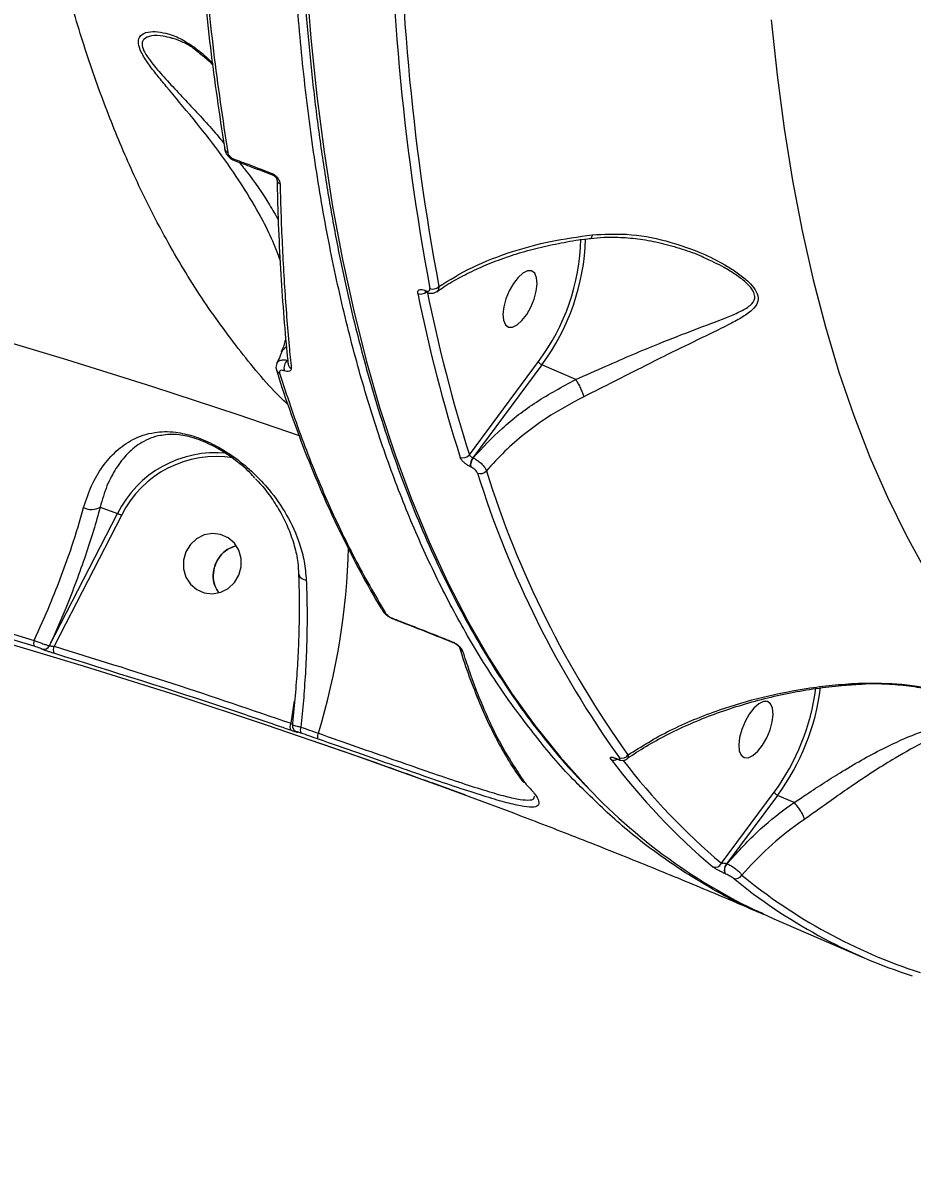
# Model space of a CAD drawing. Header units: millimetres. Extents: x -10881 to 8954, y -8695 to 5624.
# Drawn here: x -5997.3 to -5865.4, y 2755 to 2924.1 of the extents above; entities that cross this region are included whole.
import ezdxf

# ---------------------------------------------------------------- set-up
doc = ezdxf.new("R2010")
doc.units = ezdxf.units.MM
for name, color, linetype in [('DIKOM_ОБЪЕКТ', 7, 'Continuous'), ('DIKOM_РАЗМЕР_ЗОНА', 7, 'Continuous'), ('DIKOM_РАЗМЕР_ОБЪЕКТА', 7, 'Continuous')]:
    doc.layers.add(name, color=color, linetype=linetype)
doc.styles.add('style1', font='arial.ttf', dxfattribs={"width": 0.8})
doc.dimstyles.new('1-50', dxfattribs={"dimtxt": 300, "dimasz": 200, "dimexe": 100, "dimexo": 0, "dimgap": 100, "dimtad": 1, "dimtxsty": 'style1', "dimcen": 200, "dimclrd": 7, "dimclre": 7, "dimclrt": 7, "dimadec": 1, "dimazin": 2, "dimtfac": 1, "dimtmove": 0, "dimatfit": 2, "dimfxl": 0, "dimlwd": 25, "dimlwe": 18, "dimarcsym": 0})

# ---------------------------------------------------------------- blocks, each defined once
blk = doc.blocks.new('*D9')
at = {"layer": 'Defpoints', "color": 0, "transparency": 16777216}
for p in [(-9533.99, 4149), (-6877.05, 4149), (-2715.65, -5051.15)]:
    blk.add_point(p, dxfattribs=at)
at = {"layer": 'DIKOM_РАЗМЕР_ОБЪЕКТА', "color": 7, "lineweight": 18, "transparency": 16777216}
for p, q in [((-6877.05, 4149), (-9633.99, 4149)), ((-2715.65, -5051.15), (-9633.99, -5051.15))]:
    blk.add_line(p, q, dxfattribs=at)
at = {"layer": 'DIKOM_РАЗМЕР_ОБЪЕКТА', "color": 7, "lineweight": 25, "transparency": 16777216}
blk.add_line((-9533.99, -4851.15), (-9533.99, 3949), dxfattribs=at)
at = {"layer": 'DIKOM_РАЗМЕР_ОБЪЕКТА', "color": 7, "transparency": 16777216}
for points in [[(-9567.32, 3949), (-9500.66, 3949), (-9533.99, 4149)], [(-9567.32, -4851.15), (-9500.66, -4851.15), (-9533.99, -5051.15)]]:
    blk.add_solid(points, dxfattribs=at)
at = {"layer": 'DIKOM_РАЗМЕР_ОБЪЕКТА', "color": 7, "transparency": 16777216, "insert": (-9787.16, -451.07), "char_height": 300, "attachment_point": 5, "rotation": 90, "style": 'style1'}
blk.add_mtext('9200', dxfattribs=at)
blk = doc.blocks.new('*D11')
at = {"layer": 'Defpoints', "color": 0, "transparency": 16777216}
for p in [(-7028.45, 5624.13), (-10431.26, -7165.91), (-2784.83, -7165.91)]:
    blk.add_point(p, dxfattribs=at)
at = {"layer": 'DIKOM_РАЗМЕР_ЗОНА', "color": 7, "lineweight": 18, "transparency": 16777216}
for p, q in [((-7028.45, 5624.13), (-10531.26, 5624.13)), ((-2784.83, -7165.91), (-10531.26, -7165.91))]:
    blk.add_line(p, q, dxfattribs=at)
at = {"layer": 'DIKOM_РАЗМЕР_ЗОНА', "color": 7, "lineweight": 25, "transparency": 16777216}
blk.add_line((-10431.26, 5424.13), (-10431.26, -6965.91), dxfattribs=at)
at = {"layer": 'DIKOM_РАЗМЕР_ЗОНА', "color": 7, "transparency": 16777216}
for points in [[(-10464.6, 5424.13), (-10397.93, 5424.13), (-10431.26, 5624.13)], [(-10464.6, -6965.91), (-10397.93, -6965.91), (-10431.26, -7165.91)]]:
    blk.add_solid(points, dxfattribs=at)
at = {"layer": 'DIKOM_РАЗМЕР_ЗОНА', "color": 7, "transparency": 16777216, "insert": (-10684.43, -770.89), "char_height": 300, "attachment_point": 5, "rotation": 90, "style": 'style1'}
blk.add_mtext('12800', dxfattribs=at)
blk = doc.blocks.new('*D12')
at = {"layer": 'Defpoints', "color": 0, "transparency": 16777216}
for p in [(-9113.32, 3014.05), (8954.2, 2756.48), (8954.2, -8594.51)]:
    blk.add_point(p, dxfattribs=at)
at = {"layer": 'DIKOM_РАЗМЕР_ЗОНА', "color": 7, "lineweight": 18, "transparency": 16777216}
for p, q in [((-9113.32, 3014.05), (-9113.32, -8694.51)), ((8954.2, 2756.48), (8954.2, -8694.51))]:
    blk.add_line(p, q, dxfattribs=at)
at = {"layer": 'DIKOM_РАЗМЕР_ЗОНА', "color": 7, "lineweight": 25, "transparency": 16777216}
blk.add_line((-8913.32, -8594.51), (8754.2, -8594.51), dxfattribs=at)
at = {"layer": 'DIKOM_РАЗМЕР_ЗОНА', "color": 7, "transparency": 16777216}
for points in [[(-8913.32, -8561.18), (-8913.32, -8627.85), (-9113.32, -8594.51)], [(8754.2, -8561.18), (8754.2, -8627.85), (8954.2, -8594.51)]]:
    blk.add_solid(points, dxfattribs=at)
at = {"layer": 'DIKOM_РАЗМЕР_ЗОНА', "color": 7, "transparency": 16777216, "insert": (-79.56, -8341.34), "char_height": 300, "attachment_point": 5, "style": 'style1'}
blk.add_mtext('18000', dxfattribs=at)

msp = doc.modelspace()

# ---------------------------------------------------------------- linework, layer by layer
at = {"layer": 'DIKOM_ОБЪЕКТ', "color": 7, "linetype": 'Continuous', "lineweight": 15}
for p, q in [((-5971.514, 2919.987), (-5971.47, 2919.951)), ((-5959.619, 2900.905), (-5959.615, 2900.763)), ((-5896.246, 2889.304), (-5896.536, 2889.447)), ((-5937.68, 2884.463), (-5937.614, 2884.435)), ((-5937.527, 2884.229), (-5937.536, 2884.233)), ((-5937.527, 2884.229), (-5937.461, 2884.2)), ((-5958.075, 2874.098), (-5958.016, 2874.043)), ((-5957.978, 2873.523), (-5957.98, 2873.551)), ((-5931.074, 2860.073), (-5920.831, 2873.895)), ((-5920.334, 2873.425), (-5930.555, 2859.633)), ((-5915.288, 2871.239), (-5920.334, 2873.425)), ((-5930.555, 2859.633), (-5930.51, 2859.613)), ((-5930.877, 2858.283), (-5930.922, 2858.302)), ((-5993.352, 2831.771), (-5983.271, 2851.357)), ((-5985.851, 2852.326), (-5983.271, 2851.357)), ((-5982.71, 2851.082), (-5992.689, 2831.693)), ((-5956.391, 2842.349), (-5956.388, 2842.32)), ((-5994.502, 2831.267), (-5994.509, 2831.271)), ((-5993.359, 2831.775), (-5993.352, 2831.771)), ((-5933.512, 2832.263), (-5933.499, 2832.258)), ((-5957.534, 2820.264), (-5956.996, 2823.577)), ((-5956.636, 2818.959), (-5956.76, 2819.013)), ((-5956.76, 2819.012), (-5956.76, 2819.012)), ((-5956.629, 2818.955), (-5956.759, 2819.012)), ((-5956.636, 2818.959), (-5956.629, 2818.955)), ((-5909.337, 2815.058), (-5909.252, 2815.021)), ((-5909.252, 2814.989), (-5909.167, 2814.952)), ((-5923.168, 2811.682), (-5923.047, 2811.554)), ((-5922.893, 2811.502), (-5922.885, 2811.491)), ((-5922.885, 2811.491), (-5922.813, 2811.406)), ((-5893.68, 2799.502), (-5885.833, 2810.036)), ((-5885.337, 2809.565), (-5892.873, 2799.449)), ((-5882.898, 2808.509), (-5885.337, 2809.565)), ((-5882.898, 2808.509), (-5882.892, 2808.505)), ((-5892.873, 2799.449), (-5892.846, 2799.437)), ((-5893.126, 2797.96), (-5893.153, 2797.971)), ((-5885.886, 2791.274), (-5872.632, 2785.533))]:
    msp.add_line(p, q, dxfattribs=at)
at = {"layer": 'DIKOM_ОБЪЕКТ', "color": 7, "linetype": 'Continuous', "lineweight": 15, "flags": 128}
for points in [[(-5955.273, 2930.619), (-5954.594, 2921.858), (-5953.716, 2913.312), (-5952.64, 2904.987), (-5951.368, 2896.892), (-5949.9, 2889.032), (-5948.237, 2881.415), (-5946.381, 2874.046), (-5944.334, 2866.932), (-5942.097, 2860.078), (-5939.672, 2853.492), (-5937.061, 2847.178), (-5934.266, 2841.141), (-5931.29, 2835.387), (-5928.135, 2829.92), (-5924.804, 2824.745), (-5921.299, 2819.867), (-5917.624, 2815.289), (-5913.782, 2811.016), (-5913.43, 2810.649)], [(-5886.272, 2924.554), (-5885.428, 2916.39), (-5884.386, 2908.449), (-5883.146, 2900.739), (-5881.709, 2893.266), (-5880.077, 2886.039), (-5878.252, 2879.063), (-5876.234, 2872.344), (-5874.027, 2865.89), (-5871.631, 2859.706), (-5869.05, 2853.798), (-5866.285, 2848.172), (-5863.34, 2842.832), (-5860.216, 2837.784), (-5856.918, 2833.032), (-5853.447, 2828.581), (-5849.807, 2824.434), (-5846.002, 2820.597), (-5842.035, 2817.072), (-5837.91, 2813.862), (-5833.631, 2810.971), (-5829.201, 2808.402), (-5824.624, 2806.156), (-5823.781, 2805.784)], [(-6097.053, 2901.085), (-6083.471, 2898.254), (-6069.959, 2895.268), (-6056.527, 2892.129), (-6043.182, 2888.839), (-6029.935, 2885.399), (-6016.792, 2881.814), (-6003.763, 2878.083), (-5990.855, 2874.211), (-5978.078, 2870.199), (-5965.44, 2866.05), (-5956.314, 2862.939)], [(-5960.319, 2901.597), (-5960.306, 2901.591), (-5960.305, 2901.591)], [(-5923.846, 2886.373), (-5924.546, 2885.475), (-5925.166, 2884.39), (-5925.655, 2883.207), (-5925.975, 2882.022), (-5926.099, 2880.931), (-5926.017, 2880.021), (-5925.736, 2879.368), (-5925.279, 2879.023), (-5924.682, 2879.014), (-5923.994, 2879.344), (-5923.271, 2879.983), (-5922.572, 2880.882), (-5921.952, 2881.967), (-5921.462, 2883.149), (-5921.143, 2884.335), (-5921.019, 2885.426), (-5921.101, 2886.335), (-5921.382, 2886.989), (-5921.839, 2887.334), (-5922.436, 2887.342), (-5923.123, 2887.013), (-5923.846, 2886.373)], [(-6150.022, 2866.118), (-6144.739, 2865.26), (-6130.135, 2862.768), (-6115.577, 2860.105), (-6101.076, 2857.271), (-6086.641, 2854.27), (-6072.28, 2851.102), (-6058.004, 2847.77), (-6043.823, 2844.276), (-6029.744, 2840.623), (-6015.778, 2836.812), (-6001.934, 2832.847), (-5988.221, 2828.73), (-5974.647, 2824.463), (-5961.222, 2820.05), (-5947.954, 2815.493), (-5934.852, 2810.795), (-5924.543, 2806.955)], [(-5995.635, 2831.672), (-6003.145, 2833.923), (-6010.695, 2836.127), (-6018.285, 2838.285), (-6025.911, 2840.394), (-6033.574, 2842.456), (-6041.271, 2844.47), (-6049.001, 2846.435), (-6056.762, 2848.35)], [(-6056.71, 2849.212), (-6048.954, 2847.298), (-6041.23, 2845.334), (-6033.538, 2843.322), (-6025.881, 2841.262), (-6018.259, 2839.154), (-6010.676, 2836.998), (-6003.131, 2834.795), (-5995.626, 2832.546)], [(-5970.405, 2839.602), (-5969.187, 2839.461), (-5967.97, 2839.683), (-5966.852, 2840.25), (-5965.923, 2841.114), (-5965.26, 2842.208), (-5964.916, 2843.441), (-5964.918, 2844.714), (-5965.267, 2845.924), (-5965.934, 2846.973), (-5966.865, 2847.775), (-5967.985, 2848.267), (-5969.203, 2848.407), (-5970.421, 2848.185), (-5971.539, 2847.619), (-5972.467, 2846.754), (-5973.13, 2845.661), (-5973.475, 2844.428), (-5973.472, 2843.155), (-5973.124, 2841.945), (-5972.457, 2840.896), (-5971.525, 2840.093), (-5970.405, 2839.602)], [(-5888.849, 2822.514), (-5889.549, 2821.615), (-5890.168, 2820.531), (-5890.658, 2819.348), (-5890.978, 2818.163), (-5891.102, 2817.071), (-5891.02, 2816.162), (-5890.739, 2815.508), (-5890.281, 2815.163), (-5889.685, 2815.155), (-5888.997, 2815.484), (-5888.274, 2816.124), (-5887.574, 2817.022), (-5886.955, 2818.107), (-5886.465, 2819.29), (-5886.146, 2820.475), (-5886.022, 2821.567), (-5886.103, 2822.476), (-5886.384, 2823.13), (-5886.842, 2823.475), (-5887.438, 2823.483), (-5888.126, 2823.154), (-5888.849, 2822.514)], [(-5956.069, 2819.686), (-5955.744, 2819.573), (-5955.42, 2819.461), (-5955.096, 2819.348), (-5954.772, 2819.235), (-5954.448, 2819.122), (-5954.124, 2819.008), (-5953.8, 2818.895), (-5953.476, 2818.782)], [(-5953.455, 2817.898), (-5953.779, 2818.012), (-5954.103, 2818.125), (-5954.427, 2818.238), (-5954.751, 2818.351), (-5955.075, 2818.464), (-5955.4, 2818.577), (-5955.724, 2818.69), (-5956.049, 2818.803)], [(-5931.607, 2809.6), (-5934.184, 2810.548), (-5936.574, 2811.42)]]:
    msp.add_lwpolyline(points, dxfattribs=at)
at = {"layer": 'DIKOM_ОБЪЕКТ', "color": 7, "linetype": 'Continuous', "lineweight": 15}
for centre, radius, start, end in [((-5595.626, 2948.653), 347.241, 179.67679, 190.60626), ((-5595.045, 2948.787), 346.475, 179.67679, 190.60626), ((-5970.646, 2920.994), 1.329, 201.85341, 229.22359), ((-5966.827, 2905.512), 0.574, 163.38955, 189.46858), ((-5966.713, 2905.57), 0.696, 192.61412, 252.01094), ((-5965.749, 2903.989), 0.323, 184.66194, 241.74151), ((-5960.148, 2901.889), 0.338, 185.85442, 239.62927), ((-5958.865, 2900.94), 0.765, 183.0255, 246.76844), ((-5945.956, 2892.784), 31.433, 323.0644, 358.64425), ((-5946.556, 2893.02), 32.735, 323.22887, 358.33328), ((-5936.475, 2885.883), 1.232, 248.10385, 315.20478), ((-5938.258, 2885.146), 1.237, 248.28106, 310.12657), ((-5713.815, 2929.145), 229.388, 191.35107, 197.62571), ((-5937.381, 2884.49), 0.3, 185.04359, 238.79676), ((-5937.318, 2884.46), 0.297, 184.83986, 240.71355), ((-5712.975, 2929.366), 228.842, 191.35107, 197.62571), ((-5957.671, 2874.779), 1.37, 114.54022, 159.741), ((-5956.932, 2872.905), 1.653, 133.7686, 193.23482), ((-5957.165, 2873.625), 0.819, 187.13564, 246.20392), ((-5959.009, 2872.887), 0.727, 198.58588, 250.55886), ((-5968.747, 2844.178), 16.201, 84.20382, 153.69721), ((-5968.639, 2844.119), 15.699, 80.69844, 153.67228), ((-5932.008, 2860.776), 1.169, 248.62202, 323.04594), ((-5929.199, 2858.542), 1.74, 141.20465, 187.92853), ((-5929.153, 2858.523), 1.74, 141.20465, 187.92853), ((-5929.439, 2858.448), 1.169, 248.73182, 319.83127), ((-5788.216, 2901.645), 148.409, 197.36219, 215.65211), ((-5787.211, 2901.883), 148.081, 197.36219, 215.65211), ((-5987.152, 2854.45), 2.491, 242.52179, 301.49388), ((-5986.349, 2844.377), 7.629, 61.50667, 66.20534), ((-6052.088, 2848.967), 103.128, 342.98066, 358.55583), ((-5955.201, 2842.769), 1.269, 200.72778, 266.86491), ((-5943.304, 2837.394), 0.773, 211.23073, 248.83153), ((-5942.367, 2836.003), 0.247, 212.01677, 246.95943), ((-5994.647, 2832.099), 1.077, 155.48327, 203.35621), ((-5994.241, 2832.223), 0.989, 254.26289, 333.05811), ((-5994.234, 2832.219), 0.989, 254.26279, 333.05946), ((-5991.62, 2831.137), 1.205, 152.51275, 204.47877), ((-5933.399, 2832.506), 0.268, 213.1188, 245.11986), ((-5931.688, 2831.759), 0.888, 196.83647, 244.45866), ((-5913.053, 2829.884), 33.688, 323.90164, 352.44513), ((-5913.371, 2830.018), 34.702, 323.88721, 352.61047), ((-5956.519, 2819.682), 1.171, 150.14075, 203.22641), ((-5955.244, 2819.263), 0.927, 152.81669, 209.72595), ((-5909.658, 2815.794), 0.994, 248.12602, 300.44059), ((-5831.675, 2874.075), 98.206, 217.07501, 229.8853), ((-5909.168, 2815.179), 0.208, 215.53843, 246.51697), ((-5909.082, 2815.143), 0.208, 215.56532, 245.50814), ((-5908.437, 2816.141), 1.064, 249.56684, 327.69452), ((-5830.737, 2874.234), 97.707, 217.51147, 229.89392), ((-5922.503, 2812.351), 0.941, 213.99852, 246.04994), ((-5922.515, 2812.356), 0.934, 216.47354, 246.16962), ((-5851.957, 2868.776), 84.604, 223.39744, 246.3569), ((-5894.603, 2799.925), 1.015, 249.914, 335.38518), ((-5891.88, 2798.495), 1.377, 136.16871, 202.37825), ((-5891.853, 2798.484), 1.377, 136.16871, 202.37825), ((-5891.544, 2798.219), 1.004, 249.70242, 331.83924), ((-5840.143, 2860.525), 81.721, 230.70944, 252.01977), ((-5839.023, 2860.853), 81.54, 230.70944, 252.01977)]:
    msp.add_arc(centre, radius, start, end, dxfattribs=at)
for points, knots in [([(-5914.926, 2811.206), (-5914.941, 2811.221), (-5916.945, 2813.125), (-5920.621, 2817.52), (-5925.919, 2824.457), (-5930.811, 2832.139), (-5935.287, 2840.355), (-5939.326, 2849.077), (-5942.951, 2858.276), (-5946.2, 2868.049), (-5949.084, 2878.457), (-5951.582, 2889.474), (-5953.683, 2901.121), (-5955.363, 2913.303), (-5956.599, 2925.852), (-5957.403, 2938.697), (-5957.793, 2951.827), (-5957.773, 2965.379), (-5957.337, 2979.431), (-5956.476, 2993.938), (-5955.177, 3008.918), (-5953.445, 3024.244), (-5951.306, 3039.706), (-5948.783, 3055.227), (-5945.893, 3070.809), (-5942.607, 3086.61), (-5938.9, 3102.722), (-5934.777, 3119.084), (-5930.224, 3135.708), (-5925.276, 3152.451), (-5920.002, 3169.082), (-5914.437, 3185.531), (-5908.594, 3201.806), (-5902.411, 3218.077), (-5895.851, 3234.432), (-5888.931, 3250.803), (-5881.638, 3267.198), (-5874.032, 3283.469), (-5865.8, 3300.246), (-5856.935, 3317.426), (-5847.41, 3334.946), (-5837.558, 3352.153), (-5827.391, 3369.015), (-5817.032, 3385.333), (-5806.523, 3401.042), (-5797.022, 3414.572), (-5790.956, 3422.757), (-5788.486, 3426.09)], [0, 0, 0, 0, 0.0001796, 0.0227173, 0.0452551, 0.0679587, 0.0906624, 0.1125681, 0.1344738, 0.1565316, 0.1785895, 0.2011273, 0.2236651, 0.2463687, 0.2690723, 0.2909777, 0.3128832, 0.3349408, 0.3569984, 0.3795359, 0.4020734, 0.4247767, 0.4474801, 0.4693857, 0.4912913, 0.513349, 0.5354068, 0.5579444, 0.5804821, 0.6031856, 0.6258891, 0.6477947, 0.6697003, 0.6917581, 0.7138159, 0.7363535, 0.7588912, 0.7815947, 0.8042982, 0.8297982, 0.8552982, 0.8808578, 0.9065989, 0.9324012, 0.957524, 0.9827037, 1, 1, 1, 1]), ([(-5957.99, 2867.527), (-5958.262, 2867.78), (-5960.75, 2870.106), (-5965.058, 2875.314), (-5970.864, 2883.199), (-5975.855, 2891.49), (-5980.152, 2899.892), (-5983.825, 2908.287), (-5987.149, 2917.216), (-5990.136, 2926.737), (-5992.76, 2936.826), (-5995.009, 2947.505), (-5996.855, 2958.686), (-5998.256, 2970.096), (-5999.234, 2981.653), (-5999.818, 2993.332), (-6000.023, 3005.384), (-5999.843, 3017.88), (-5999.266, 3030.779), (-5998.28, 3044.098), (-5996.886, 3057.725), (-5994.857, 3073.368), (-5992.001, 3091.102), (-5988.089, 3111.055), (-5983.403, 3131.419), (-5978.501, 3150.04), (-5973.648, 3166.721), (-5969.046, 3181.408), (-5964.099, 3196.153), (-5958.776, 3211.039), (-5953.091, 3226.005), (-5947.036, 3241.06), (-5940.661, 3256.07), (-5934.094, 3270.747), (-5927.381, 3285.036), (-5920.537, 3298.954), (-5913.449, 3312.736), (-5906.081, 3326.451), (-5898.456, 3340.044), (-5890.561, 3353.512), (-5882.473, 3366.767), (-5876.926, 3375.376), (-5874.153, 3379.681)], [0, 0, 0, 0, 0.0035571, 0.0326462, 0.0619524, 0.0913319, 0.1155833, 0.1398346, 0.1642553, 0.188676, 0.2136354, 0.2385948, 0.2637427, 0.2888906, 0.3123804, 0.3358702, 0.3595208, 0.3831714, 0.407333, 0.4314947, 0.4558346, 0.4801745, 0.5136084, 0.5471601, 0.581073, 0.6151078, 0.6389632, 0.6628187, 0.6868421, 0.7108655, 0.7354136, 0.7599618, 0.7846887, 0.8094157, 0.8328454, 0.8562751, 0.8798571, 0.9034392, 0.9274977, 0.9515563, 0.9757781, 1, 1, 1, 1]), ([(-5861.016, 3306.784), (-5861.928, 3305.001), (-5864.574, 3299.83), (-5868.872, 3291.2), (-5873.868, 3280.87), (-5878.746, 3270.461), (-5883.505, 3259.982), (-5888.141, 3249.44), (-5892.649, 3238.843), (-5897.027, 3228.2), (-5901.271, 3217.518), (-5905.379, 3206.806), (-5909.347, 3196.071), (-5913.171, 3185.321), (-5916.85, 3174.565), (-5920.381, 3163.811), (-5923.76, 3153.067), (-5926.985, 3142.34), (-5930.055, 3131.639), (-5932.965, 3120.972), (-5935.715, 3110.346), (-5938.303, 3099.771), (-5940.725, 3089.253), (-5942.981, 3078.801), (-5945.069, 3068.423), (-5946.987, 3058.125), (-5948.734, 3047.917), (-5950.308, 3037.805), (-5951.708, 3027.798), (-5952.933, 3017.902), (-5953.983, 3008.125), (-5954.855, 2998.475), (-5955.551, 2988.959), (-5956.068, 2979.583), (-5956.407, 2970.355), (-5956.568, 2961.282), (-5956.549, 2952.37), (-5956.352, 2943.627), (-5955.976, 2935.058), (-5955.421, 2926.671), (-5954.688, 2918.471), (-5953.777, 2910.464), (-5952.689, 2902.657), (-5951.425, 2895.056), (-5949.985, 2887.665), (-5948.37, 2880.492), (-5946.582, 2873.541), (-5944.622, 2866.817), (-5942.49, 2860.326), (-5940.189, 2854.073), (-5937.721, 2848.062), (-5935.087, 2842.298), (-5932.288, 2836.786), (-5929.328, 2831.53), (-5926.208, 2826.536), (-5922.933, 2821.802), (-5919.497, 2817.348), (-5916.413, 2813.689), (-5914.415, 2811.629), (-5913.67, 2810.86)], [0, 0, 0, 0, 0.0093752, 0.0271879, 0.045001, 0.062814, 0.080627, 0.0984399, 0.1162528, 0.1340657, 0.1518787, 0.1696917, 0.1875048, 0.205318, 0.2231313, 0.2409448, 0.2587584, 0.2765723, 0.2943864, 0.3122008, 0.3300155, 0.3478305, 0.3656459, 0.3834616, 0.4012778, 0.4190944, 0.4369116, 0.4547292, 0.4725474, 0.4903663, 0.5081858, 0.5260059, 0.5438268, 0.5616485, 0.5794709, 0.5972942, 0.6151183, 0.6329434, 0.6507693, 0.6685962, 0.686424, 0.7042526, 0.7220821, 0.7399123, 0.7577431, 0.7755745, 0.793406, 0.8112375, 0.8290684, 0.8468982, 0.8647265, 0.8825524, 0.9003751, 0.9181937, 0.9360071, 0.9538143, 0.9716142, 0.9894056, 1, 1, 1, 1]), ([(-5967.377, 2905.676), (-5968.115, 2910.546), (-5969.595, 2920.299), (-5970.998, 2935.911), (-5971.847, 2952.183), (-5971.848, 2963.612), (-5971.849, 2969.335)], [0, 0, 0, 0, 0.248276, 0.4972311, 0.7482642, 1, 1, 1, 1]), ([(-5971.399, 2968.67), (-5971.4, 2963.016), (-5971.401, 2951.693), (-5970.569, 2935.458), (-5969.172, 2919.735), (-5967.677, 2909.855), (-5966.928, 2904.908)], [0, 0, 0, 0, 0.2482766, 0.4972325, 0.7482654, 1, 1, 1, 1]), ([(-5964.817, 2900.096), (-5965.938, 2901.756), (-5968.21, 2905.12), (-5972.076, 2909.983), (-5975.24, 2913.711), (-5977.44, 2916.388), (-5978.754, 2918.1), (-5979.791, 2919.725), (-5980.269, 2921.11), (-5980.067, 2922.181), (-5979.117, 2922.763), (-5977.686, 2922.883), (-5975.935, 2922.597), (-5973.947, 2921.879), (-5972.572, 2920.961), (-5971.88, 2920.499)], [0, 0, 0, 0, 0.126904, 0.2571961, 0.3901287, 0.4375374, 0.4855424, 0.5382531, 0.5816389, 0.6250836, 0.6893307, 0.7549143, 0.8219455, 0.9103481, 1, 1, 1, 1]), ([(-5975.264, 2921.853), (-5975.686, 2921.966), (-5976.723, 2922.244), (-5978.218, 2922.277), (-5979.361, 2921.892), (-5979.714, 2921.053), (-5979.405, 2919.924), (-5978.339, 2918.313), (-5976.626, 2916.326), (-5974.553, 2914.096), (-5971.616, 2910.965), (-5969.171, 2908.36), (-5967.631, 2906.432), (-5967.451, 2906.207)], [0, 0, 0, 0, 0.0731886, 0.1798691, 0.2749241, 0.3307225, 0.3863782, 0.4577846, 0.5529304, 0.6561371, 0.7594914, 0.9720273, 1, 1, 1, 1]), ([(-5975.254, 2921.885), (-5975.193, 2921.873), (-5974.653, 2921.762), (-5973.59, 2921.314), (-5972.391, 2920.687), (-5971.711, 2920.131), (-5971.525, 2919.979)], [0, 0, 0, 0, 0.0520274, 0.4532725, 0.8499332, 1, 1, 1, 1]), ([(-5971.88, 2920.499), (-5971.25, 2920.022), (-5970.154, 2919.193), (-5969.427, 2918.382), (-5969.118, 2918.037)], [0, 0, 0, 0, 0.5746509, 1, 1, 1, 1]), ([(-5971.475, 2919.943), (-5970.962, 2919.545), (-5970.074, 2918.856), (-5969.389, 2918.186), (-5969.099, 2917.903)], [0, 0, 0, 0, 0.57663396, 1, 1, 1, 1]), ([(-5967.367, 2905.421), (-5967.348, 2905.295), (-5967.294, 2904.937), (-5966.956, 2904.431), (-5966.453, 2903.954), (-5966.077, 2903.793), (-5965.898, 2903.716)], [0, 0, 0, 0, 0.1717532, 0.4908168, 0.75835, 1, 1, 1, 1]), ([(-5966.928, 2904.908), (-5966.926, 2904.896), (-5966.911, 2904.812), (-5966.855, 2904.653), (-5966.717, 2904.434), (-5966.532, 2904.237), (-5966.308, 2904.067), (-5966.15, 2903.998), (-5966.071, 2903.963)], [0, 0, 0, 0, 0.0354343, 0.257347, 0.4482178, 0.6281242, 0.8143664, 1, 1, 1, 1]), ([(-5966.071, 2903.963), (-5965.51, 2903.753), (-5963.64, 2903.054), (-5961.784, 2902.348), (-5960.485, 2901.854)], [0, 0, 0, 0, 0.2996328, 1, 1, 1, 1]), ([(-5965.903, 2903.701), (-5965.044, 2903.382), (-5963.165, 2902.683), (-5961.324, 2901.971), (-5960.324, 2901.585)], [0, 0, 0, 0, 0.4569731, 1, 1, 1, 1]), ([(-5965.235, 2903.451), (-5964.88, 2903.015), (-5963.218, 2900.972), (-5961.233, 2898.077), (-5959.858, 2895.659), (-5959.438, 2894.921)], [0, 0, 0, 0, 0.1584715, 0.743033, 1, 1, 1, 1]), ([(-5960.485, 2901.854), (-5960.367, 2901.802), (-5960.132, 2901.696), (-5959.796, 2901.437), (-5959.517, 2901.135), (-5959.304, 2900.799), (-5959.189, 2900.49), (-5959.173, 2900.311), (-5959.167, 2900.237)], [0, 0, 0, 0, 0.1643489, 0.329157, 0.4897515, 0.661608, 0.8613781, 1, 1, 1, 1]), ([(-5960.304, 2901.59), (-5960.301, 2901.589), (-5960.269, 2901.58), (-5960.171, 2901.531), (-5960.035, 2901.443), (-5959.902, 2901.33), (-5959.787, 2901.204), (-5959.695, 2901.068), (-5959.636, 2900.946), (-5959.63, 2900.876), (-5959.628, 2900.893), (-5959.627, 2900.897)], [0, 0, 0, 0, 0.0104009, 0.1171024, 0.2224472, 0.3244817, 0.43475, 0.5640023, 0.7308662, 0.9415188, 1, 1, 1, 1]), ([(-5959.615, 2900.763), (-5959.566, 2898.895), (-5959.455, 2894.688), (-5959.156, 2888.429), (-5958.735, 2881.961), (-5958.336, 2877.004), (-5958.044, 2874.289), (-5957.964, 2873.552)], [0, 0, 0, 0, 0.1917279, 0.4317554, 0.671446, 0.910827, 1, 1, 1, 1]), ([(-5959.167, 2900.237), (-5959.156, 2899.831), (-5959.103, 2897.8), (-5958.928, 2892.603), (-5958.53, 2884.896), (-5957.993, 2877.88), (-5957.605, 2873.978), (-5957.496, 2872.875)], [0, 0, 0, 0, 0.0413727, 0.2068703, 0.53815, 0.8694302, 1, 1, 1, 1]), ([(-5959.092, 2888.802), (-5959.453, 2889.77), (-5960.222, 2891.832), (-5962.102, 2895.669), (-5963.811, 2898.455), (-5964.817, 2900.096)], [0, 0, 0, 0, 0.26670885, 0.56820145, 1, 1, 1, 1]), ([(-5935.888, 2884.251), (-5935.549, 2884.494), (-5934.475, 2885.266), (-5932.399, 2886.449), (-5929.692, 2887.786), (-5926.761, 2888.98), (-5923.657, 2890.021), (-5920.407, 2890.902), (-5917.032, 2891.595), (-5914.58, 2892.011), (-5913.24, 2892.14), (-5913.087, 2892.155)], [0, 0, 0, 0, 0.06098, 0.1932159, 0.3256421, 0.4583163, 0.5909516, 0.7221091, 0.8528198, 0.9831372, 1, 1, 1, 1]), ([(-5935.601, 2885.015), (-5934.004, 2886.001), (-5930.765, 2888), (-5925.066, 2890.192), (-5919.062, 2891.827), (-5914.933, 2892.399), (-5912.844, 2892.689)], [0, 0, 0, 0, 0.2625657, 0.5326643, 0.7636482, 1, 1, 1, 1]), ([(-5912.844, 2892.689), (-5911.15, 2892.775), (-5907.458, 2892.963), (-5901.804, 2891.911), (-5896.786, 2890.163), (-5893.251, 2888.345), (-5891.09, 2886.935), (-5889.652, 2885.772), (-5888.574, 2884.547), (-5888.22, 2883.637), (-5888.23, 2882.691), (-5888.806, 2881.713), (-5890.259, 2880.639), (-5892.787, 2879.225), (-5896.567, 2877.419), (-5901.148, 2875.2), (-5905.558, 2872.998), (-5909.71, 2870.875), (-5912.596, 2869.432), (-5914.096, 2868.682)], [0, 0, 0, 0, 0.0790195, 0.1721796, 0.2680583, 0.3287288, 0.3610585, 0.3938992, 0.4223317, 0.4513191, 0.4599431, 0.498992, 0.5446047, 0.591435, 0.6876197, 0.7865802, 0.8546762, 0.9244448, 1, 1, 1, 1]), ([(-5912.844, 2892.689), (-5912.852, 2892.638), (-5912.877, 2892.49), (-5912.947, 2892.281), (-5913.024, 2892.145), (-5913.084, 2892.173), (-5913.088, 2892.175)], [0, 0, 0, 0, 0.1673132, 0.4860052, 0.962771, 1, 1, 1, 1]), ([(-5913.079, 2892.139), (-5912.429, 2892.211), (-5910.834, 2892.389), (-5908.235, 2892.337), (-5905.268, 2892.031), (-5902.192, 2891.418), (-5899.186, 2890.512), (-5897.173, 2889.793), (-5896.262, 2889.341), (-5896.235, 2889.327)], [0, 0, 0, 0, 0.1127366, 0.2764069, 0.4493738, 0.6305216, 0.8203837, 0.9945916, 1, 1, 1, 1]), ([(-5915.283, 2871.235), (-5915.282, 2871.235), (-5913.799, 2871.889), (-5910.929, 2873.173), (-5906.758, 2874.99), (-5902.325, 2876.832), (-5897.596, 2878.67), (-5893.681, 2880.104), (-5890.973, 2881.249), (-5889.423, 2882.101), (-5888.748, 2882.947), (-5888.702, 2883.711), (-5888.85, 2884.168), (-5889.299, 2884.881), (-5890.115, 2885.738), (-5891.556, 2886.816), (-5893.601, 2888.083), (-5895.23, 2888.835), (-5896.246, 2889.304)], [0, 0, 0, 0, 0.00004537, 0.10513905, 0.20099643, 0.29917972, 0.43483964, 0.57397434, 0.636949, 0.70097988, 0.75204573, 0.7630432, 0.79147678, 0.7999949, 0.83707997, 0.88087667, 0.92571025, 1, 1, 1, 1]), ([(-5935.601, 2885.015), (-5935.607, 2884.894), (-5935.622, 2884.622), (-5935.741, 2884.368), (-5935.884, 2884.3), (-5935.911, 2884.287)], [0, 0, 0, 0, 0.3961538, 0.8871811, 1, 1, 1, 1]), ([(-5938.716, 2883.997), (-5938.725, 2884.082), (-5938.746, 2884.273), (-5938.636, 2884.484), (-5938.404, 2884.602), (-5938.077, 2884.607), (-5937.812, 2884.511), (-5937.68, 2884.463)], [0, 0, 0, 0, 0.1741801, 0.389583, 0.5958005, 0.7978792, 1, 1, 1, 1]), ([(-5937.692, 2884.281), (-5937.688, 2884.281), (-5937.68, 2884.281), (-5937.582, 2884.254), (-5937.475, 2884.207), (-5937.404, 2884.167), (-5937.382, 2884.155)], [0, 0, 0, 0, 0.2739317, 0.5681147, 0.8666208, 1, 1, 1, 1]), ([(-5937.614, 2884.435), (-5937.526, 2884.403), (-5937.352, 2884.34), (-5937.136, 2884.343), (-5936.986, 2884.421), (-5936.915, 2884.56), (-5936.928, 2884.684), (-5936.934, 2884.74)], [0, 0, 0, 0, 0.2039663, 0.4080118, 0.6135217, 0.826536, 1, 1, 1, 1]), ([(-5937.461, 2884.209), (-5937.42, 2884.189), (-5937.175, 2884.069), (-5936.748, 2884.004), (-5936.245, 2884.059), (-5936.016, 2884.218), (-5935.929, 2884.278)], [0, 0, 0, 0, 0.0807868, 0.490212, 0.8049345, 1, 1, 1, 1]), ([(-5958.332, 2877.362), (-5958.362, 2877.205), (-5958.498, 2876.498), (-5958.771, 2875.809), (-5958.983, 2875.273)], [0, 0, 0, 0, 0.2230843, 1, 1, 1, 1]), ([(-5958.943, 2875.25), (-5959.005, 2875.084), (-5959.207, 2874.545), (-5959.481, 2873.998), (-5959.671, 2873.62)], [0, 0, 0, 0, 0.3077593, 1, 1, 1, 1]), ([(-5959.635, 2873.604), (-5959.684, 2873.48), (-5959.788, 2873.218), (-5959.775, 2872.879), (-5959.702, 2872.703), (-5959.683, 2872.659)], [0, 0, 0, 0, 0.4033994, 0.8516385, 1, 1, 1, 1]), ([(-5959.626, 2873.602), (-5959.582, 2873.694), (-5959.473, 2873.919), (-5959.074, 2874.12), (-5958.574, 2874.188), (-5958.218, 2874.124), (-5958.075, 2874.098)], [0, 0, 0, 0, 0.2058852, 0.5031765, 0.8016858, 1, 1, 1, 1]), ([(-5957.977, 2873.524), (-5957.978, 2873.526), (-5957.981, 2873.54), (-5957.976, 2873.58), (-5957.971, 2873.615)], [0, 0, 0, 0, 0.1091752, 1, 1, 1, 1]), ([(-5920.831, 2873.895), (-5920.827, 2873.884), (-5920.82, 2873.862), (-5920.792, 2873.803), (-5920.729, 2873.713), (-5920.614, 2873.598), (-5920.476, 2873.495), (-5920.381, 2873.448), (-5920.334, 2873.425)], [0, 0, 0, 0, 0.0702026, 0.1414141, 0.3560617, 0.5707081, 0.7853541, 1, 1, 1, 1]), ([(-5959.697, 2872.656), (-5959.682, 2872.606), (-5959.006, 2870.324), (-5957.511, 2866.022), (-5955.201, 2859.773), (-5952.701, 2853.797), (-5950.046, 2848.054), (-5947.21, 2842.596), (-5945.176, 2838.916), (-5944.042, 2837.131), (-5943.957, 2836.998)], [0, 0, 0, 0, 0.0036488, 0.1675188, 0.3314472, 0.4954375, 0.6593369, 0.8230764, 0.9867702, 1, 1, 1, 1]), ([(-5958.541, 2872.526), (-5958.58, 2872.539), (-5958.734, 2872.589), (-5958.971, 2872.614), (-5959.178, 2872.551), (-5959.287, 2872.414), (-5959.263, 2872.272), (-5959.251, 2872.202)], [0, 0, 0, 0, 0.0798484, 0.318135, 0.5555822, 0.7774002, 1, 1, 1, 1]), ([(-5959.251, 2872.202), (-5958.171, 2868.928), (-5956.007, 2862.376), (-5952.257, 2853.244), (-5948.167, 2844.583), (-5945.112, 2839.311), (-5943.583, 2836.673)], [0, 0, 0, 0, 0.2489043, 0.4982428, 0.7488998, 1, 1, 1, 1]), ([(-5957.496, 2872.875), (-5957.502, 2872.778), (-5957.516, 2872.584), (-5957.752, 2872.433), (-5958.101, 2872.401), (-5958.404, 2872.487), (-5958.541, 2872.526)], [0, 0, 0, 0, 0.2591499, 0.5177317, 0.7812284, 1, 1, 1, 1]), ([(-5930.51, 2859.613), (-5929.13, 2861.098), (-5926.337, 2864.107), (-5921.192, 2868.062), (-5917.268, 2870.173), (-5915.288, 2871.239)], [0, 0, 0, 0, 0.32573079, 0.65968178, 1, 1, 1, 1]), ([(-5915.288, 2871.239), (-5915.286, 2871.238), (-5915.285, 2871.237), (-5915.283, 2871.236), (-5915.283, 2871.235)], [0, 0, 0, 0, 0.6153709, 1, 1, 1, 1]), ([(-5915.283, 2871.235), (-5915.184, 2871.068), (-5914.986, 2870.733), (-5914.675, 2870.122), (-5914.397, 2869.514), (-5914.215, 2869.054), (-5914.129, 2868.797), (-5914.102, 2868.705), (-5914.096, 2868.682)], [0, 0, 0, 0, 0.21270084, 0.42540167, 0.63810282, 0.85080476, 0.96190889, 1, 1, 1, 1]), ([(-5914.096, 2868.682), (-5915.99, 2867.672), (-5919.075, 2866.027), (-5922.896, 2863.201), (-5925.906, 2860.604), (-5927.655, 2858.676), (-5928.545, 2857.694)], [0, 0, 0, 0, 0.3422175, 0.5572675, 0.7746034, 1, 1, 1, 1]), ([(-5988.301, 2852.24), (-5987.937, 2853.357), (-5987.199, 2855.625), (-5985.537, 2858.401), (-5983.515, 2860.71), (-5981.459, 2862.171), (-5979.506, 2863.01), (-5977.931, 2863.399), (-5976.305, 2863.539), (-5974.41, 2863.443), (-5971.974, 2862.909), (-5969.446, 2861.856), (-5967.356, 2860.676), (-5965.28, 2859.266), (-5963.034, 2857.376), (-5960.447, 2854.614), (-5958.03, 2851.149), (-5956.393, 2847.499), (-5955.51, 2844.235), (-5955.35, 2842.417), (-5955.27, 2841.501)], [0, 0, 0, 0, 0.0717889, 0.1456298, 0.2211699, 0.2985182, 0.3406369, 0.3832929, 0.4161016, 0.4496125, 0.4986455, 0.5477921, 0.5804516, 0.6139716, 0.670437, 0.7283184, 0.8119545, 0.8980741, 0.9486872, 1, 1, 1, 1]), ([(-5962.881, 2856.611), (-5963.132, 2856.886), (-5964.063, 2857.909), (-5965.658, 2859.209), (-5967.576, 2860.538), (-5969.469, 2861.621), (-5971.787, 2862.599), (-5973.955, 2863.055), (-5975.574, 2863.123), (-5976.367, 2863.011), (-5976.748, 2862.957)], [0, 0, 0, 0, 0.0715519, 0.2662339, 0.3729337, 0.4822605, 0.6384748, 0.7944564, 0.9012864, 1, 1, 1, 1]), ([(-5976.748, 2862.957), (-5976.793, 2862.953), (-5977.4, 2862.89), (-5978.385, 2862.544), (-5980.068, 2861.749), (-5981.816, 2860.333), (-5983.516, 2858.165), (-5984.925, 2855.535), (-5985.54, 2853.404), (-5985.851, 2852.326)], [0, 0, 0, 0, 0.0085005, 0.1156624, 0.2243925, 0.4205808, 0.6210652, 0.8083702, 1, 1, 1, 1]), ([(-5930.922, 2858.302), (-5931.015, 2858.346), (-5931.248, 2858.456), (-5931.629, 2858.708), (-5932.005, 2859.036), (-5932.301, 2859.383), (-5932.39, 2859.586), (-5932.434, 2859.687)], [0, 0, 0, 0, 0.1407799, 0.3552888, 0.5700297, 0.7849624, 1, 1, 1, 1]), ([(-5931.074, 2860.073), (-5931.058, 2860.041), (-5931.025, 2859.978), (-5930.922, 2859.869), (-5930.793, 2859.765), (-5930.664, 2859.683), (-5930.586, 2859.647), (-5930.555, 2859.633)], [0, 0, 0, 0, 0.2150723, 0.4300552, 0.6448103, 0.8592725, 1, 1, 1, 1]), ([(-5930.51, 2859.613), (-5930.388, 2859.55), (-5930.082, 2859.393), (-5929.586, 2859.038), (-5929.098, 2858.582), (-5928.716, 2858.106), (-5928.602, 2857.831), (-5928.545, 2857.694)], [0, 0, 0, 0, 0.1423848, 0.3572676, 0.5716759, 0.7857475, 1, 1, 1, 1]), ([(-5929.863, 2857.359), (-5929.893, 2857.426), (-5929.953, 2857.56), (-5930.15, 2857.791), (-5930.402, 2858.01), (-5930.657, 2858.179), (-5930.814, 2858.253), (-5930.877, 2858.283)], [0, 0, 0, 0, 0.21428554, 0.4284468, 0.64290849, 0.85773184, 1, 1, 1, 1]), ([(-5962.781, 2856.486), (-5962.498, 2856.191), (-5961.624, 2855.282), (-5960.367, 2853.613), (-5958.998, 2851.444), (-5957.854, 2849.079), (-5957.012, 2846.602), (-5956.509, 2844.346), (-5956.446, 2842.928), (-5956.42, 2842.35)], [0, 0, 0, 0, 0.072927, 0.224726, 0.3853153, 0.5544161, 0.723792, 0.8875069, 1, 1, 1, 1]), ([(-5995.626, 2832.546), (-5994.835, 2834.319), (-5993.377, 2837.581), (-5991.542, 2842.248), (-5989.788, 2847.125), (-5988.849, 2850.357), (-5988.301, 2852.24)], [0, 0, 0, 0, 0.2580784, 0.4750061, 0.694075, 1, 1, 1, 1]), ([(-5985.851, 2852.326), (-5986.172, 2851.168), (-5986.816, 2848.845), (-5988.016, 2845.149), (-5989.392, 2841.306), (-5991.132, 2836.842), (-5992.542, 2833.632), (-5993.359, 2831.775)], [0, 0, 0, 0, 0.18191809, 0.36511925, 0.55234301, 0.74094538, 1, 1, 1, 1]), ([(-5968.295, 2839.655), (-5968.511, 2840.019), (-5968.979, 2840.808), (-5969.143, 2842.266), (-5968.861, 2843.773), (-5968.101, 2845.105), (-5967.008, 2846.126), (-5966.113, 2846.432), (-5965.687, 2846.578)], [0, 0, 0, 0, 0.1484819, 0.3218537, 0.4952238, 0.6685906, 0.8419579, 1, 1, 1, 1]), ([(-5965.695, 2846.587), (-5966.142, 2846.426), (-5967.055, 2846.097), (-5968.151, 2845.042), (-5968.889, 2843.696), (-5969.144, 2842.186), (-5968.962, 2840.756), (-5968.495, 2839.996), (-5968.287, 2839.658)], [0, 0, 0, 0, 0.1665625, 0.3399972, 0.5134309, 0.6868611, 0.860291, 1, 1, 1, 1]), ([(-5956.421, 2842.321), (-5956.393, 2841.58), (-5956.321, 2839.688), (-5956.317, 2836.471), (-5956.397, 2832.71), (-5956.578, 2828.827), (-5956.865, 2824.858), (-5957.124, 2821.916), (-5957.316, 2820.302), (-5957.348, 2820.037)], [0, 0, 0, 0, 0.10931994, 0.27893362, 0.44983482, 0.62163461, 0.79391779, 0.96618518, 1, 1, 1, 1]), ([(-5955.27, 2841.501), (-5955.228, 2840.274), (-5955.144, 2837.81), (-5955.16, 2833.886), (-5955.284, 2829.802), (-5955.523, 2825.702), (-5955.8, 2822.312), (-5956.002, 2820.341), (-5956.069, 2819.686)], [0, 0, 0, 0, 0.1821545, 0.3655938, 0.553059, 0.7419031, 0.9141914, 1, 1, 1, 1]), ([(-5943.95, 2836.995), (-5943.928, 2836.952), (-5943.82, 2836.735), (-5943.528, 2836.447), (-5943.164, 2836.141), (-5942.952, 2836.025), (-5942.894, 2835.993)], [0, 0, 0, 0, 0.1147938, 0.5740438, 0.8825069, 1, 1, 1, 1]), ([(-5943.583, 2836.673), (-5943.528, 2836.594), (-5943.431, 2836.454), (-5943.201, 2836.24), (-5942.977, 2836.077), (-5942.767, 2835.953), (-5942.64, 2835.899), (-5942.577, 2835.872)], [0, 0, 0, 0, 0.3196286, 0.5618766, 0.7279416, 0.8640377, 1, 1, 1, 1]), ([(-5942.894, 2835.993), (-5942.816, 2835.944), (-5942.675, 2835.856), (-5942.53, 2835.811), (-5942.466, 2835.791)], [0, 0, 0, 0, 0.5531528, 1, 1, 1, 1]), ([(-5942.577, 2835.872), (-5942.026, 2835.659), (-5939.271, 2834.594), (-5936.29, 2833.422), (-5933.872, 2832.458), (-5933.624, 2832.359)], [0, 0, 0, 0, 0.1831691, 0.9158786, 1, 1, 1, 1]), ([(-5942.465, 2835.773), (-5942.026, 2835.604), (-5939.004, 2834.444), (-5936.045, 2833.264), (-5933.516, 2832.255)], [0, 0, 0, 0, 0.14540958, 1, 1, 1, 1]), ([(-5994.509, 2831.271), (-5994.514, 2831.274), (-5994.548, 2831.292), (-5994.657, 2831.339), (-5994.86, 2831.416), (-5995.102, 2831.501), (-5995.358, 2831.587), (-5995.549, 2831.646), (-5995.635, 2831.672)], [0, 0, 0, 0, 0.0340103, 0.252264, 0.4705298, 0.5979374, 0.8193065, 1, 1, 1, 1]), ([(-5995.626, 2832.546), (-5995.46, 2832.48), (-5995.089, 2832.332), (-5994.585, 2832.147), (-5994.099, 2831.979), (-5993.685, 2831.849), (-5993.45, 2831.79), (-5993.37, 2831.777), (-5993.359, 2831.775)], [0, 0, 0, 0, 0.1805008, 0.4029091, 0.5309916, 0.7496247, 0.9664027, 1, 1, 1, 1]), ([(-5992.716, 2830.638), (-5992.879, 2830.688), (-5993.203, 2830.789), (-5993.694, 2830.953), (-5994.11, 2831.101), (-5994.381, 2831.208), (-5994.468, 2831.251), (-5994.502, 2831.267)], [0, 0, 0, 0, 0.2182614, 0.4367519, 0.6530228, 0.8657456, 1, 1, 1, 1]), ([(-5993.352, 2831.771), (-5993.341, 2831.764), (-5993.315, 2831.745), (-5993.217, 2831.719), (-5993.062, 2831.699), (-5992.876, 2831.689), (-5992.752, 2831.692), (-5992.689, 2831.693)], [0, 0, 0, 0, 0.12774382, 0.33088964, 0.54385413, 0.76826134, 1, 1, 1, 1]), ([(-5992.689, 2831.693), (-5986.803, 2829.872), (-5975.03, 2826.229), (-5963.367, 2822.253), (-5957.534, 2820.264)], [0, 0, 0, 0, 0.4999182, 1, 1, 1, 1]), ([(-5933.624, 2832.359), (-5933.532, 2832.32), (-5933.349, 2832.24), (-5933.066, 2832.071), (-5932.773, 2831.859), (-5932.451, 2831.568), (-5932.189, 2831.242), (-5932.109, 2831.05), (-5932.071, 2830.957)], [0, 0, 0, 0, 0.1098635, 0.2200424, 0.3257284, 0.4925231, 0.7537199, 1, 1, 1, 1]), ([(-5933.501, 2832.256), (-5933.472, 2832.245), (-5933.405, 2832.218), (-5933.293, 2832.162), (-5933.222, 2832.118), (-5933.197, 2832.102)], [0, 0, 0, 0, 0.3320846, 0.7646405, 1, 1, 1, 1]), ([(-5933.197, 2832.102), (-5933.172, 2832.087), (-5933.092, 2832.04), (-5932.959, 2831.943), (-5932.798, 2831.809), (-5932.644, 2831.653), (-5932.541, 2831.505), (-5932.543, 2831.507), (-5932.544, 2831.508)], [0, 0, 0, 0, 0.0461333, 0.1497015, 0.2835891, 0.4744256, 0.7512029, 1, 1, 1, 1]), ([(-5932.524, 2831.517), (-5932.399, 2831.101), (-5931.832, 2829.214), (-5930.723, 2826.141), (-5929.193, 2822.318), (-5927.56, 2818.812), (-5925.824, 2815.621), (-5924.395, 2813.284), (-5923.51, 2812.112), (-5923.272, 2811.798)], [0, 0, 0, 0, 0.0503897, 0.2286547, 0.406341, 0.583314, 0.7597176, 0.9356641, 1, 1, 1, 1]), ([(-5932.071, 2830.957), (-5931.995, 2830.717), (-5931.613, 2829.516), (-5930.587, 2826.49), (-5928.891, 2822.171), (-5926.292, 2816.637), (-5924.176, 2813.44), (-5922.893, 2811.502)], [0, 0, 0, 0, 0.0299896, 0.1499527, 0.3900715, 0.6301904, 1, 1, 1, 1]), ([(-5957.594, 2819.22), (-5958.196, 2819.428), (-5961.205, 2820.467), (-5972.859, 2824.433), (-5984.003, 2827.915), (-5992.716, 2830.638)], [0, 0, 0, 0, 0.0517104, 0.2585534, 1, 1, 1, 1]), ([(-5907.712, 2814.96), (-5907.574, 2815.064), (-5906.593, 2815.797), (-5904.521, 2817.057), (-5901.497, 2818.724), (-5898.216, 2820.255), (-5894.728, 2821.653), (-5891.077, 2822.888), (-5887.315, 2823.939), (-5883.509, 2824.794), (-5879.692, 2825.441), (-5876.209, 2825.874), (-5873.979, 2826.002), (-5873.041, 2826.056)], [0, 0, 0, 0, 0.0169722, 0.1205803, 0.2246272, 0.3291378, 0.4340981, 0.5393234, 0.6417932, 0.7416861, 0.8385067, 0.932046, 1, 1, 1, 1]), ([(-5907.537, 2815.572), (-5905.537, 2816.822), (-5902.516, 2818.71), (-5897.788, 2820.83), (-5893.254, 2822.557), (-5887.553, 2824.235), (-5881.7, 2825.377), (-5876.772, 2825.993), (-5874.212, 2826.149), (-5872.928, 2826.227)], [0, 0, 0, 0, 0.22271461, 0.33638996, 0.45074774, 0.6310036, 0.81327659, 0.90631975, 1, 1, 1, 1]), ([(-5872.928, 2826.227), (-5870.909, 2826.227), (-5866.817, 2826.228), (-5861.784, 2825.28), (-5858.4, 2824.284), (-5856.571, 2823.581), (-5855.381, 2823.009), (-5854.588, 2822.441), (-5854.324, 2821.877), (-5854.652, 2821.521), (-5855.455, 2821.011), (-5856.939, 2820.412), (-5859.752, 2819.288), (-5863.374, 2817.64), (-5867.257, 2815.52), (-5870.885, 2813.276), (-5873.856, 2811.294), (-5876.731, 2809.286), (-5879.182, 2807.535), (-5880.712, 2806.461), (-5881.354, 2806.011)], [0, 0, 0, 0, 0.095209, 0.1929568, 0.2448004, 0.2710699, 0.29817, 0.3242903, 0.3503876, 0.3910755, 0.4019421, 0.4719631, 0.5438092, 0.6393961, 0.7378513, 0.7988545, 0.8613646, 0.9113745, 0.9628373, 1, 1, 1, 1]), ([(-5872.928, 2826.227), (-5872.937, 2826.201), (-5872.967, 2826.113), (-5873.005, 2826.038), (-5873.037, 2826.065), (-5873.042, 2826.069)], [0, 0, 0, 0, 0.2707315, 0.8805339, 1, 1, 1, 1]), ([(-5873.031, 2826.067), (-5872.925, 2826.077), (-5871.76, 2826.184), (-5869.499, 2826.13), (-5866.242, 2825.897), (-5863.254, 2825.42), (-5860.735, 2824.856), (-5858.909, 2824.328), (-5857.54, 2823.858), (-5856.879, 2823.569), (-5856.582, 2823.44)], [0, 0, 0, 0, 0.0182371, 0.1990128, 0.3870485, 0.5822007, 0.7268118, 0.8420607, 0.9292222, 1, 1, 1, 1]), ([(-5882.892, 2808.505), (-5882.892, 2808.505), (-5882.274, 2808.912), (-5880.776, 2809.907), (-5878.365, 2811.487), (-5875.508, 2813.289), (-5872.499, 2815.045), (-5868.813, 2816.994), (-5864.757, 2818.786), (-5860.969, 2820.129), (-5857.874, 2820.967), (-5856.253, 2821.422), (-5855.307, 2821.811), (-5854.888, 2822.083), (-5855.064, 2822.57), (-5855.698, 2823.029), (-5856.319, 2823.313), (-5856.568, 2823.427)], [0, 0, 0, 0, 0.0000325, 0.0506237, 0.1210967, 0.191646, 0.2788451, 0.3661568, 0.5040362, 0.6421226, 0.7418645, 0.8412298, 0.8560805, 0.910411, 0.9440265, 0.9775094, 1, 1, 1, 1]), ([(-5956.629, 2818.955), (-5956.606, 2818.942), (-5956.548, 2818.909), (-5956.592, 2818.904), (-5956.797, 2818.958), (-5957.14, 2819.065), (-5957.443, 2819.168), (-5957.594, 2819.22)], [0, 0, 0, 0, 0.1342544, 0.3469772, 0.5632481, 0.7817386, 1, 1, 1, 1]), ([(-5957.315, 2820.034), (-5957.324, 2820), (-5957.356, 2819.868), (-5957.305, 2819.646), (-5957.206, 2819.413), (-5957.076, 2819.243), (-5956.948, 2819.128), (-5956.842, 2819.058), (-5956.774, 2819.019), (-5956.738, 2819.002), (-5956.724, 2818.995)], [0, 0, 0, 0, 0.077026, 0.2926672, 0.4725536, 0.6259194, 0.753876, 0.8531381, 0.9439741, 1, 1, 1, 1]), ([(-5957.324, 2820.035), (-5957.302, 2820.023), (-5957.266, 2820.004), (-5957.016, 2819.93), (-5956.65, 2819.831), (-5956.263, 2819.735), (-5956.069, 2819.686)], [0, 0, 0, 0, 0.2734578, 0.4434264, 0.7199179, 1, 1, 1, 1]), ([(-5956.049, 2818.803), (-5956.051, 2818.804), (-5956.15, 2818.838), (-5956.336, 2818.901), (-5956.52, 2818.957), (-5956.643, 2818.99), (-5956.699, 2818.996), (-5956.656, 2818.971), (-5956.636, 2818.959)], [0, 0, 0, 0, 0.0043468, 0.2198207, 0.4355752, 0.5682506, 0.7938306, 1, 1, 1, 1]), ([(-5954.113, 2817.603), (-5951.05, 2816.549), (-5945.143, 2814.515), (-5939.38, 2812.429), (-5936.605, 2811.424)], [0, 0, 0, 0, 0.5183908, 1, 1, 1, 1]), ([(-5953.476, 2818.782), (-5951.542, 2818.104), (-5947.684, 2816.752), (-5942.347, 2814.884), (-5937.451, 2813.182), (-5933.102, 2811.699), (-5929.352, 2810.476), (-5926.274, 2809.563), (-5923.891, 2808.99), (-5922.281, 2808.822), (-5921.439, 2808.962), (-5921.432, 2809.336), (-5921.429, 2809.468)], [0, 0, 0, 0, 0.1050584, 0.2094854, 0.313942, 0.4189998, 0.5232434, 0.6282529, 0.7328515, 0.8372748, 0.9424733, 1, 1, 1, 1]), ([(-5922.813, 2811.406), (-5922.302, 2810.858), (-5921.281, 2809.761), (-5920.681, 2808.667), (-5920.793, 2807.988), (-5921.686, 2807.754), (-5923.347, 2807.938), (-5925.759, 2808.514), (-5928.891, 2809.442), (-5932.705, 2810.686), (-5937.136, 2812.196), (-5942.12, 2813.928), (-5947.555, 2815.831), (-5951.487, 2817.209), (-5953.455, 2817.898)], [0, 0, 0, 0, 0.0836186, 0.1671661, 0.2504175, 0.3338525, 0.4173036, 0.5004885, 0.5837385, 0.6671385, 0.7504577, 0.8333964, 0.916628, 1, 1, 1, 1]), ([(-5910.028, 2814.871), (-5910.038, 2814.884), (-5910.11, 2814.981), (-5910.169, 2815.119), (-5910.108, 2815.225), (-5909.938, 2815.244), (-5909.684, 2815.196), (-5909.453, 2815.104), (-5909.337, 2815.058)], [0, 0, 0, 0, 0.0392374, 0.287234, 0.4951935, 0.6709996, 0.8353028, 1, 1, 1, 1]), ([(-5909.53, 2815.086), (-5909.53, 2815.086), (-5909.541, 2815.087), (-5909.503, 2815.082), (-5909.419, 2815.054), (-5909.322, 2815.022), (-5909.256, 2814.99), (-5909.251, 2814.988)], [0, 0, 0, 0, 0.0043659, 0.2859984, 0.6082703, 0.973787, 1, 1, 1, 1]), ([(-5909.252, 2815.021), (-5909.177, 2814.991), (-5909.027, 2814.932), (-5908.863, 2814.9), (-5908.756, 2814.914), (-5908.719, 2814.982), (-5908.757, 2815.072), (-5908.802, 2815.134), (-5908.809, 2815.143)], [0, 0, 0, 0, 0.1673343, 0.3344543, 0.509132, 0.7130655, 0.9577286, 1, 1, 1, 1]), ([(-5909.168, 2814.955), (-5909.152, 2814.947), (-5908.959, 2814.856), (-5908.636, 2814.758), (-5908.174, 2814.748), (-5907.836, 2814.839), (-5907.722, 2814.95), (-5907.711, 2814.96)], [0, 0, 0, 0, 0.0340218, 0.3910972, 0.7090388, 0.971951, 1, 1, 1, 1]), ([(-5907.537, 2815.572), (-5907.533, 2815.548), (-5907.501, 2815.38), (-5907.514, 2815.135), (-5907.655, 2815.014), (-5907.714, 2814.962)], [0, 0, 0, 0, 0.0895423, 0.6138513, 1, 1, 1, 1]), ([(-5922.813, 2811.406), (-5922.903, 2811.447), (-5923.011, 2811.497), (-5923.079, 2811.589), (-5923.091, 2811.605)], [0, 0, 0, 0, 0.8300365, 1, 1, 1, 1]), ([(-5887.443, 2792.008), (-5888.233, 2792.335), (-5891.363, 2793.634), (-5896.581, 2796.489), (-5903.039, 2800.703), (-5909.19, 2805.554), (-5913.019, 2809.327), (-5914.926, 2811.206)], [0, 0, 0, 0, 0.0776105, 0.30788, 0.5381495, 0.7700186, 1, 1, 1, 1]), ([(-5885.833, 2810.036), (-5885.83, 2810.028), (-5885.824, 2810.006), (-5885.796, 2809.947), (-5885.732, 2809.854), (-5885.617, 2809.739), (-5885.479, 2809.635), (-5885.384, 2809.589), (-5885.337, 2809.565)], [0, 0, 0, 0, 0.0536285, 0.1414105, 0.356061, 0.5707083, 0.7853541, 1, 1, 1, 1]), ([(-5892.846, 2799.437), (-5891.413, 2801.023), (-5888.697, 2804.029), (-5885.142, 2806.914), (-5883.204, 2808.291), (-5882.898, 2808.509)], [0, 0, 0, 0, 0.4843397, 0.9185209, 1, 1, 1, 1]), ([(-5881.354, 2806.011), (-5881.357, 2806.026), (-5881.379, 2806.146), (-5881.476, 2806.439), (-5881.727, 2806.949), (-5882.078, 2807.514), (-5882.486, 2808.068), (-5882.757, 2808.36), (-5882.892, 2808.505)], [0, 0, 0, 0, 0.0259611, 0.2095749, 0.4071833, 0.6047893, 0.8023946, 1, 1, 1, 1]), ([(-5924.585, 2806.968), (-5921.684, 2805.861), (-5915.678, 2803.57), (-5906.807, 2800.044), (-5897.948, 2796.418), (-5891.54, 2793.717), (-5888.092, 2792.226), (-5887.466, 2791.956)], [0, 0, 0, 0, 0.2257541, 0.4673354, 0.7077466, 0.946943, 1, 1, 1, 1]), ([(-5881.354, 2806.011), (-5881.651, 2805.803), (-5883.515, 2804.502), (-5886.82, 2801.864), (-5889.362, 2799.136), (-5890.659, 2797.745)], [0, 0, 0, 0, 0.08498821, 0.53346713, 1, 1, 1, 1]), ([(-5893.153, 2797.971), (-5893.216, 2797.999), (-5893.424, 2798.091), (-5893.82, 2798.284), (-5894.292, 2798.537), (-5894.706, 2798.786), (-5894.87, 2798.91), (-5894.951, 2798.972)], [0, 0, 0, 0, 0.093152, 0.3038958, 0.5302269, 0.765188, 1, 1, 1, 1]), ([(-5893.68, 2799.502), (-5893.629, 2799.515), (-5893.529, 2799.539), (-5893.333, 2799.545), (-5893.146, 2799.527), (-5893.014, 2799.497), (-5892.932, 2799.473), (-5892.895, 2799.457), (-5892.873, 2799.449)], [0, 0, 0, 0, 0.2685558, 0.5228735, 0.7426042, 0.8691228, 0.9242406, 1, 1, 1, 1]), ([(-5892.846, 2799.437), (-5892.763, 2799.397), (-5892.488, 2799.263), (-5891.979, 2798.961), (-5891.395, 2798.537), (-5890.908, 2798.099), (-5890.741, 2797.863), (-5890.659, 2797.745)], [0, 0, 0, 0, 0.0942627, 0.3122805, 0.5411904, 0.7714099, 1, 1, 1, 1]), ([(-5891.893, 2797.277), (-5891.949, 2797.319), (-5892.061, 2797.402), (-5892.344, 2797.571), (-5892.668, 2797.745), (-5892.941, 2797.878), (-5893.083, 2797.941), (-5893.126, 2797.96)], [0, 0, 0, 0, 0.2336562, 0.4673227, 0.6955597, 0.9087114, 1, 1, 1, 1])]:
    msp.add_open_spline(points, degree=3, knots=knots, dxfattribs=at)
msp.add_open_spline([(-5953.455, 2817.898), (-5953.484, 2817.926), (-5953.544, 2817.981), (-5953.573, 2818.19), (-5953.556, 2818.463), (-5953.503, 2818.676), (-5953.476, 2818.782)], degree=3, dxfattribs=at)

# ---------------------------------------------------------------- dimensions: what is measured, and where the dimension line sits
at = {"layer": 'DIKOM_РАЗМЕР_ЗОНА'}
dim = msp.add_linear_dim(base=(-10431.262, -7165.906), p1=(-7028.448, 5624.134), p2=(-2784.833, -7165.906), angle=90, text='12800', dimstyle='1-50', dxfattribs=at)
dim.commit()
dim.dimension.update_dxf_attribs({"geometry": '*D11', "text_midpoint": (-10431.262, -770.886), "dimtype": 160})
dim = msp.add_linear_dim(base=(8954.2, -8594.513), p1=(-9113.319, 3014.045), p2=(8954.2, 2756.48), text='18000', dimstyle='1-50', dxfattribs=at)
dim.commit()
dim.dimension.update_dxf_attribs({"geometry": '*D12', "text_midpoint": (-79.559, -8594.513), "dimtype": 160})
at = {"layer": 'DIKOM_РАЗМЕР_ОБЪЕКТА'}
dim = msp.add_linear_dim(base=(-9533.989, 4149.001), p1=(-2715.652, -5051.147), p2=(-6877.054, 4149.001), angle=90, text='9200', dimstyle='1-50', dxfattribs=at)
dim.commit()
dim.dimension.update_dxf_attribs({"geometry": '*D9', "text_midpoint": (-9533.989, -451.073), "dimtype": 160})

doc.saveas('drawing.dxf')
